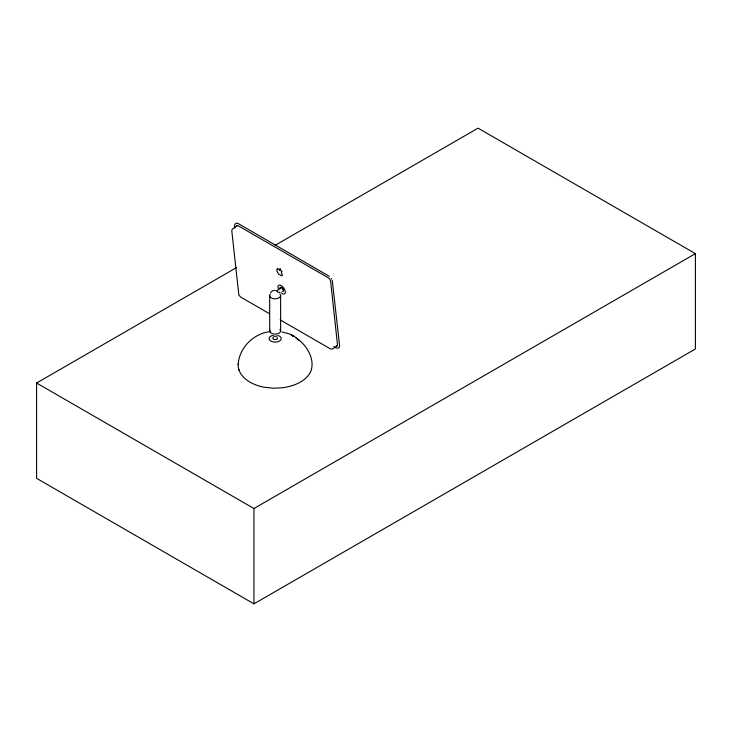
<?xml version="1.0" encoding="UTF-8"?>
<svg xmlns="http://www.w3.org/2000/svg" width="732" height="732" viewBox="0 0 732 732"><rect width="100%" height="100%" fill="white"/><g stroke="black" fill="none" stroke-linecap="round" stroke-linejoin="round"><path stroke-width="1.1" d="M238.175 364.554C239.071 347.764 253.693 333.371 270.254 331.596M270.584 292.69L272.423 290.888L274.445 290.238M273.411 337.205C270.328 340.243 279.825 340.398 276.971 337.26M237.031 225.721L232.456 228.988L231.76 230.525L238.852 294.996L240.672 297.073L269.285 313.598M283.577 290.695A2.736 1.382 54.5 0 0 281.93 287.859L281.427 287.493L276.687 290.878A2.461 1.244 54.5 0 0 275.516 290.714M337.013 345.788L332.603 348.935L330.699 349.036L280.136 319.857M275.14 245.302L478.051 128.155L695.4 253.647L695.4 348.981L253.949 603.845L36.6 478.353L36.6 383.019L236.537 267.592M36.6 383.019L253.949 508.511L695.4 253.647M281.948 331.925L289.625 333.975L293.587 336.299M296.515 338.532L296.067 338.321M292.882 335.823C297.338 337.626 286.23 332.776 294.548 336.564A2.745 0.476 30.6 0 0 296.213 337.727L298.693 339.895M296.844 338.632L298.693 339.895M292.654 335.549L292.004 335.165M333.838 346.538C335.402 348.542 340.215 349.191 339.584 345.504L332.264 280.402M329.29 276.293L238.422 223.69C235.466 221.485 233.471 225.648 234.89 228.128M298.885 339.886C307.962 347.243 315.73 360.958 310.249 372.625C304.585 382.287 293.093 386.222 282.625 387.777L273.411 388.216L264.27 387.255C252.723 385.197 237.827 377.776 238.101 364.051M279.249 292.031L279.725 292.69M331.23 278.48L331.623 279.112M238.888 369.623L238.952 370.118M280.621 295.627L280.621 330.937M269.687 295.627L269.687 330.937M253.949 508.511L253.949 603.845M270.419 294.044A5.463 3.157 0 0 0 270.822 297.549A5.463 3.157 0 0 0 276.568 298.674L279.02 297.851L280.429 296.442A5.463 3.157 0 0 0 279.889 294.044M278.462 335.64A6.094 3.523 0 0 1 279.624 340.984A6.094 3.523 0 0 1 270.291 340.719A6.094 3.523 0 0 1 272.377 335.466M277.282 335.604A2.461 1.418 0 0 1 273.027 335.604M279.889 329.363A5.463 3.157 0 0 1 275.863 334.067A5.463 3.157 0 0 1 269.879 330.123M277.144 291.199A2.461 1.244 54.5 0 1 277.584 291.629M277.977 292.132A2.461 1.244 54.5 0 1 278.288 292.681M281.884 287.822A2.461 1.244 54.5 0 1 283.366 290.375A2.461 1.244 54.5 0 1 282.268 291.446M279.999 288.893A2.461 1.244 54.5 0 1 281.427 287.493M236.592 226.426A3.001 1.519 54.5 0 1 238.458 225.914L328.256 277.757A3.001 1.519 54.5 0 1 330.626 281.28L337.461 344.525A3.001 1.519 54.5 0 1 336.381 345.888M278.215 288.564A5.188 2.626 54.5 0 1 280.905 285.453A5.188 2.626 54.5 0 1 285.343 292.041A5.188 2.626 54.5 0 1 281.115 292.864M277.199 269.019L277.099 269.166A3.678 1.867 54.5 0 0 276.98 270.675L277.044 270.95A3.678 1.867 54.5 0 0 277.355 271.782L277.419 271.947A5.7 2.882 54.5 0 0 277.876 272.926L278.059 273.246A5.7 2.882 54.5 0 0 278.361 273.731A1.51 0.759 54.5 0 0 279.716 274.683A1.473 0.741 54.5 0 1 280.466 275.113A1.446 0.732 54.5 0 0 281.701 275.763A6.808 3.44 54.5 0 0 282.506 274.72A2.04 1.034 54.5 0 1 281.463 272.844A2.04 1.034 54.5 0 1 282.067 271.828A2.772 1.4 54.5 0 0 279.642 270.062L279.432 269.834A2.718 1.373 54.5 0 0 277.199 269.019M279.514 269.751A1.867 0.942 54.5 0 0 280.621 268.864A2.104 1.061 54.5 0 0 279.514 269.751"/></g></svg>
